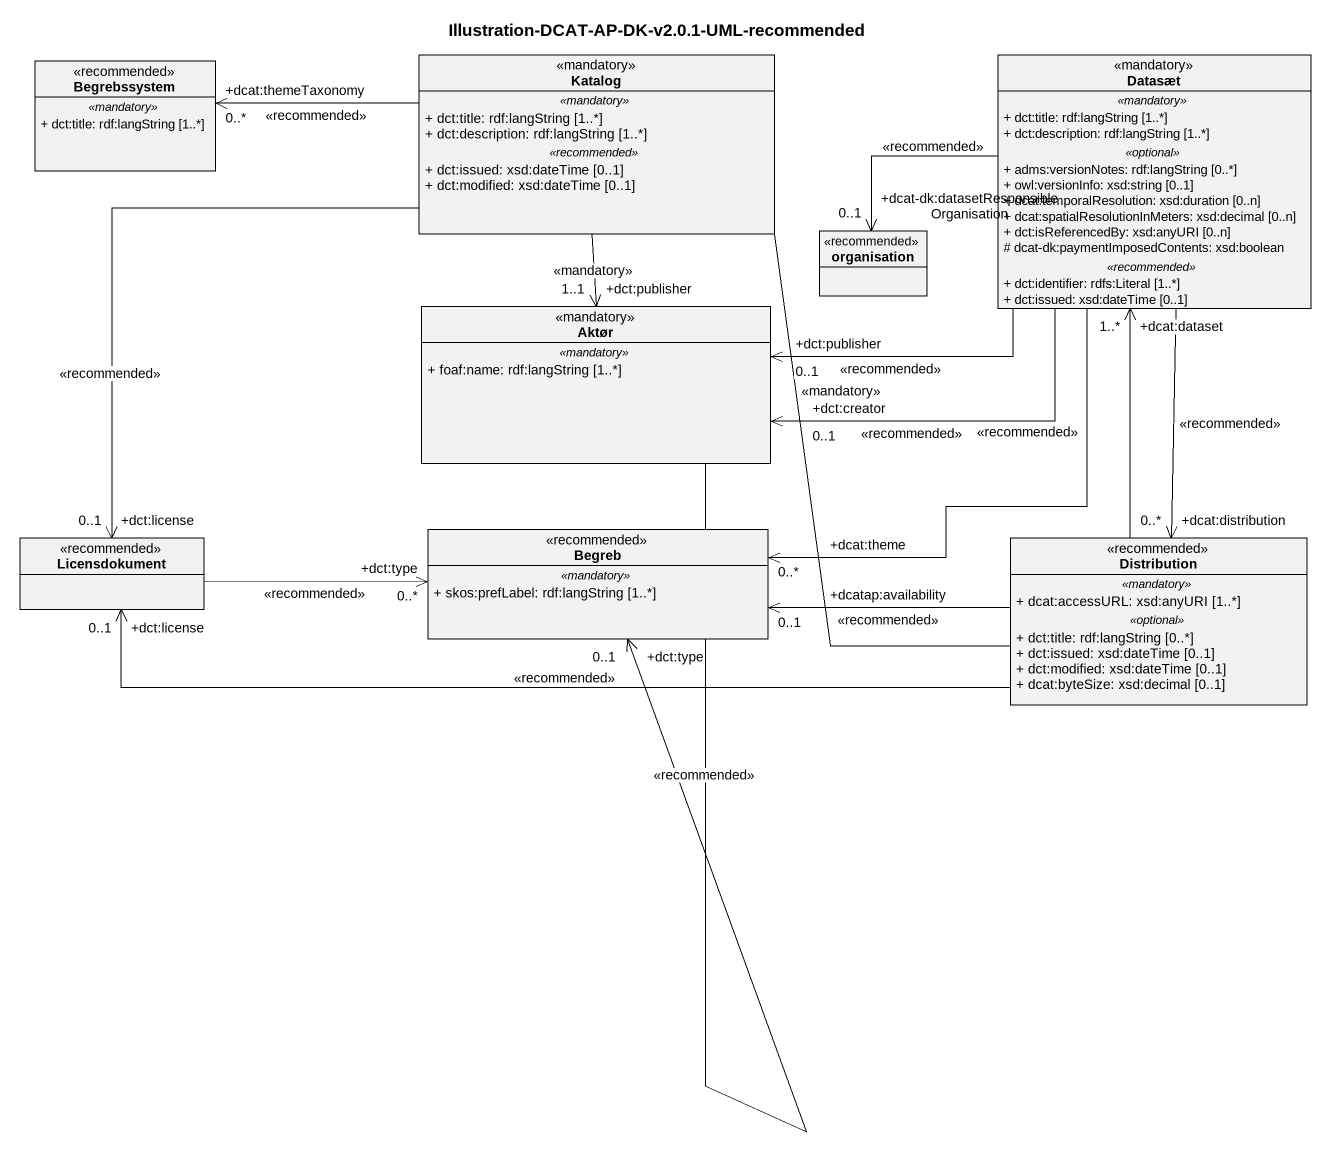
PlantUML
@startuml
title Illustration-DCAT-AP-DK-v2.0.1-UML-recommended
hide circle
hide empty members
skinparam classAttributeIconSize 0
class Begrebssystem <<recommended>> {
  .. <<mandatory>> ..
  + dct:title: rdf:langString [1..*]
}
class Katalog <<mandatory>> {
  .. <<mandatory>> ..
  + dct:title: rdf:langString [1..*]
  + dct:description: rdf:langString [1..*]
  .. <<recommended>> ..
  + dct:issued: xsd:dateTime [0..1]
  + dct:modified: xsd:dateTime [0..1]
}
class Datasæt <<mandatory>> {
  .. <<mandatory>> ..
  + dct:title: rdf:langString [1..*]
  + dct:description: rdf:langString [1..*]
  .. <<optional>> ..
  + adms:versionNotes: rdf:langString [0..*]
  + owl:versionInfo: xsd:string [0..1]
  + dcat:temporalResolution: xsd:duration [0..n]
  + dcat:spatialResolutionInMeters: xsd:decimal [0..n]
  + dct:isReferencedBy: xsd:anyURI [0..n]
  # dcat-dk:paymentImposedContents: xsd:boolean
  .. <<recommended>> ..
  + dct:identifier: rdfs:Literal [1..*]
  + dct:issued: xsd:dateTime [0..1]
}
class organisation <<recommended>>
class Aktør <<mandatory>> {
  .. <<mandatory>> ..
  + foaf:name: rdf:langString [1..*]
}
class Licensdokument <<recommended>>
class Begreb <<recommended>> {
  .. <<mandatory>> ..
  + skos:prefLabel: rdf:langString [1..*]
}
class Distribution <<recommended>> {
  .. <<mandatory>> ..
  + dcat:accessURL: xsd:anyURI [1..*]
  .. <<optional>> ..
  + dct:title: rdf:langString [0..*]
  + dct:issued: xsd:dateTime [0..1]
  + dct:modified: xsd:dateTime [0..1]
  + dcat:byteSize: xsd:decimal [0..1]
}
Katalog -left-> "+dcat:themeTaxonomy\n0..*" Begrebssystem : <<recommended>>
Katalog -right-> "+dcat:dataset\n1..*" Datasæt : <<mandatory>>
Katalog --> "+dct:publisher\n1..1" Aktør : <<mandatory>>
Katalog --> "+dct:license\n0..1" Licensdokument : <<recommended>>
Datasæt -left-> "+dcat-dk:datasetResponsibleOrganisation\n0..1" organisation : <<recommended>>
Datasæt -left-> "+dct:creator\n0..1" Aktør : <<recommended>>
Datasæt -left-> "+dct:publisher\n0..1" Aktør : <<recommended>>
Datasæt --> "+dcat:theme\n0..*" Begreb : <<recommended>>
Datasæt --> "+dcat:distribution\n0..*" Distribution : <<recommended>>
Aktør --> "+dct:type\n0..1" Begreb : <<recommended>>
Licensdokument -right-> "+dct:type\n0..*" Begreb : <<recommended>>
Distribution -left-> "+dct:license\n0..1" Licensdokument : <<recommended>>
Distribution -left-> "+dcatap:availability\n0..1" Begreb : <<recommended>>
@enduml
